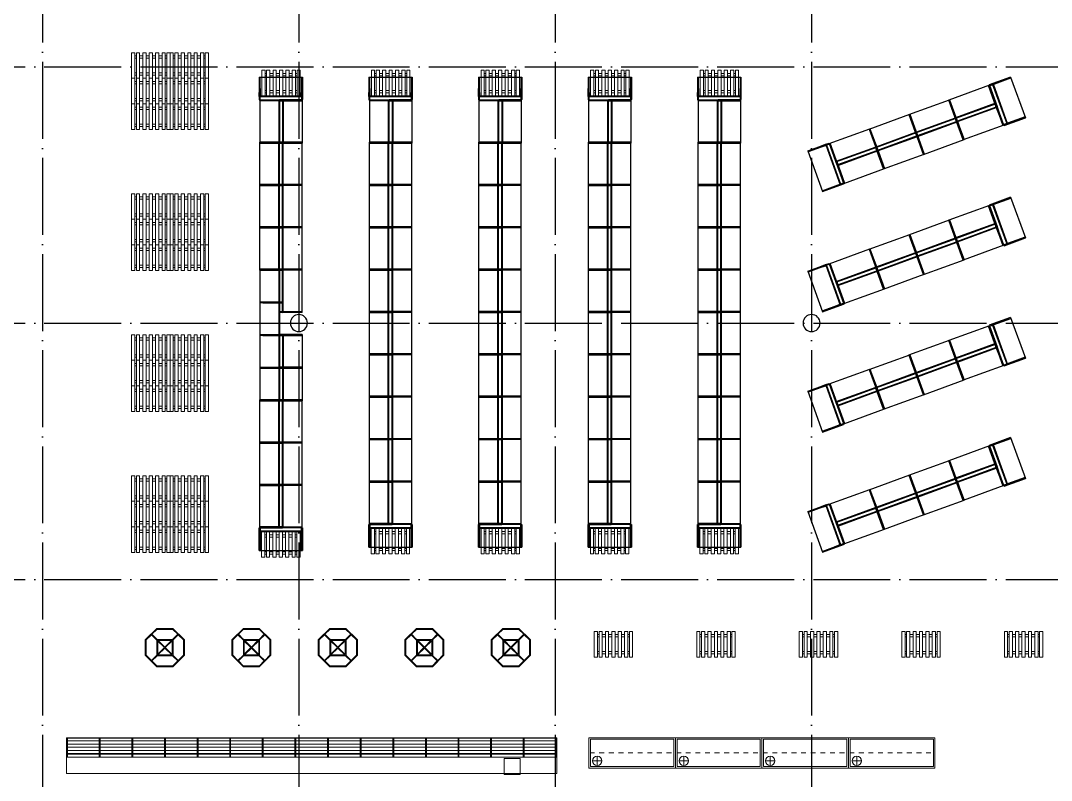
# Model space of a CAD drawing. Extents: x -4497 to 351150, y -50 to 322254.
# Drawn here: x 52085 to 84252, y 127815 to 151525 of the extents above; entities that cross this region are included whole.
import ezdxf
from ezdxf.enums import TextEntityAlignment as Align

# ---------------------------------------------------------------- set-up
doc = ezdxf.new("R2010")
doc.units = 0
doc.header["$LTSCALE"] = 100
doc.linetypes.add('ACAD_ISO04W100', pattern=[30, 24, -3, 0, -3])
doc.layers.get('0').update_dxf_attribs({"linetype": 'CONTINUOUS'})
for name, color, linetype in [('axis', 40, 'CONTINUOUS'), ('COLON', 5, 'CONTINUOUS'), ('furn2', 252, 'CONTINUOUS'), ('production', 30, 'CONTINUOUS')]:
    doc.layers.add(name, color=color, linetype=linetype)
doc.layers.add('OBORUD', color=7, linetype='CONTINUOUS', true_color=0x83639d)
doc.layers.add('refr', color=150, linetype='CONTINUOUS', lineweight=15)
doc.styles.add('GENERATED_STYLE_1', font='arial.ttf')

# ---------------------------------------------------------------- blocks, each defined once
blk = doc.blocks.new('Pallete 120-80')
at = {"layer": 'furn2', "color": 0, "linetype": 'ByBlock', "lineweight": 0, "ltscale": 1000}
for p, q in [((-50, 757), (-50, -43)), ((50, 757), (-50, 757)), ((50, -43), (50, 757)), ((100, 657), (50, 657)), ((100, 757), (100, -43)), ((200, 757), (100, 757)), ((200, -43), (200, 757)), ((300, 657), (200, 657)), ((300, 757), (300, -43)), ((400, 757), (300, 757)), ((400, -43), (400, 757)), ((500, 657), (400, 657)), ((500, 757), (500, -43)), ((600, 757), (500, 757)), ((600, -43), (600, 757)), ((700, 657), (600, 657)), ((700, 757), (700, -43)), ((800, 757), (700, 757)), ((800, -43), (800, 757)), ((900, 657), (800, 657)), ((900, 757), (900, -43)), ((1000, 757), (900, 757)), ((1000, -43), (1000, 757)), ((1050, 657), (1000, 657)), ((1050, 757), (1050, -43)), ((1150, 757), (1050, 757)), ((1150, -43), (1150, 757)), ((100, 587), (50, 587)), ((300, 587), (200, 587)), ((500, 587), (400, 587)), ((700, 587), (600, 587)), ((900, 587), (800, 587)), ((1050, 587), (1000, 587)), ((100, 127), (50, 127)), ((100, 57), (50, 57)), ((300, 127), (200, 127)), ((300, 57), (200, 57)), ((500, 127), (400, 127)), ((500, 57), (400, 57)), ((700, 127), (600, 127)), ((700, 57), (600, 57)), ((900, 127), (800, 127)), ((900, 57), (800, 57)), ((1050, 127), (1000, 127)), ((1050, 57), (1000, 57)), ((-50, -43), (50, -43)), ((100, -43), (200, -43)), ((300, -43), (400, -43)), ((500, -43), (600, -43)), ((700, -43), (800, -43)), ((900, -43), (1000, -43)), ((1050, -43), (1150, -43))]:
    blk.add_line(p, q, dxfattribs=at)
blk = doc.blocks.new('Колумб 01 1330х610')
at = {"layer": 'furn2', "color": 7}
for p, q in [((0, -710), (0, 0)), ((0, 0), (30, 0)), ((30, 0), (30, -710)), ((1322, -710), (1322, 0)), ((1322, 0), (1352, 0)), ((1352, 0), (1352, -710)), ((15, -100), (15, -610)), ((15, -120), (1345, -120)), ((1337, -100), (1337, -610)), ((1352, -710), (1352, -10)), ((0, -710), (1352, -710))]:
    blk.add_line(p, q, dxfattribs=at)
at = {"layer": 'furn2', "color": 0, "lineweight": 0}
blk.add_line((1352, -100), (0, -100), dxfattribs=at)
at = {"layer": 'furn2', "color": 7}
blk.add_lwpolyline([(0, -100), (15, -610), (30, -100), (1322, -100), (1337, -610), (1352, -100)], dxfattribs=at)
blk = doc.blocks.new('Колумб 01 1330х1320')
at = {"layer": 'furn2', "color": 7}
for p, q in [((0, 0), (1352, 0)), ((1322, 0), (1322, -700)), ((1352, -710), (1352, 0)), ((1352, 0), (1352, -700)), ((0, 0), (0, -700)), ((15, -610), (15, -100)), ((30, -710), (30, 0)), ((1337, -610), (1337, -100)), ((0, -610), (30, -610)), ((0, -610), (1352, -610)), ((0, -1320), (0, -620)), ((15, -590), (1337, -590)), ((30, -610), (30, -1320)), ((1322, -610), (1352, -610)), ((1322, -610), (1352, -610)), ((1322, -1320), (1322, -620)), ((1352, -610), (1352, -1320)), ((1352, -1320), (1352, -620)), ((0, -710), (1352, -710)), ((0, -710), (30, -710)), ((15, -710), (15, -1220)), ((15, -730), (1337, -730)), ((1322, -710), (1352, -710)), ((1322, -710), (1352, -710)), ((1337, -710), (1337, -1220)), ((0, -1320), (1352, -1320))]:
    blk.add_line(p, q, dxfattribs=at)
blk.add_lwpolyline([(30, -610), (15, -100), (0, -610), (0, -710), (15, -1220), (30, -710), (1322, -710), (1337, -1220), (1352, -710), (1352, -610), (1337, -100), (1322, -610)], dxfattribs=at)
blk = doc.blocks.new('Колумб 01 хліб 1000-510')
at = {"layer": 'furn2', "lineweight": 5}
for p, q in [((0, 0), (1048, 0)), ((0, 0), (0, -610)), ((15, -510), (15, 0)), ((30, -610), (30, 0)), ((1018, 0), (1018, -610)), ((1033, 0), (1033, -510)), ((1048, -610), (1048, 0)), ((0, -10), (1048, -10)), ((0, -100), (1048, -100)), ((0, -200), (1048, -200)), ((0, -300), (1048, -300)), ((0, -400), (1048, -400)), ((1048, -490), (0, -490)), ((15, -510), (0, -510)), ((0, -610), (30, -610)), ((1033, -510), (15, -510)), ((30, -510), (15, -510)), ((1033, -510), (1018, -510)), ((1018, -610), (1048, -610)), ((1048, -510), (1033, -510))]:
    blk.add_line(p, q, dxfattribs=at)
for points in [[(0, -510), (15, 0), (30, -510)], [(1018, -510), (1033, 0), (1048, -510)]]:
    blk.add_lwpolyline(points, dxfattribs=at)
blk = doc.blocks.new('Випічка')
at = {"layer": 'furn2', "lineweight": 0}
h = blk.add_hatch(color=50, dxfattribs=at)
h.set_gradient(color1=(185, 196, 59), one_color=1, tint=1, name='INVSPHERICAL')
h.paths.add_polyline_path([(351, 600), (0, 249), (0, -249), (351, -600), (849, -600), (1200, -249), (1200, 249), (849, 600)])
h.paths.add_polyline_path([(814, 229), (600, 14), (386, 229)], flags=16)
h.paths.add_polyline_path([(366, 249), (359, 256), (197, 417), (360, 580), (840, 580), (1003, 417), (841, 256), (834, 249)], flags=16)
h.paths.add_polyline_path([(829, 214), (829, -214), (614, 0)], flags=16)
h.paths.add_polyline_path([(586, 0), (371, -214), (371, 214)], flags=16)
h.paths.add_polyline_path([(849, 234), (856, 241), (1017, 403), (1180, 240), (1180, -240), (1017, -403), (856, -241), (849, -234)], flags=16)
h.paths.add_polyline_path([(600, -14), (814, -229), (386, -229)], flags=16)
h.paths.add_polyline_path([(351, 234), (351, -234), (344, -241), (183, -403), (20, -240), (20, 240), (183, 403), (344, 241)], flags=16)
h.paths.add_polyline_path([(834, -249), (841, -256), (1003, -417), (840, -580), (360, -580), (197, -417), (359, -256), (366, -249)], flags=16)
at = {"layer": 'furn2'}
for p, q in [((0, 249), (351, 600)), ((20, 240), (183, 403)), ((344, 241), (183, 403)), ((197, 417), (360, 580)), ((359, 256), (197, 417)), ((840, 580), (1003, 417)), ((841, 256), (1003, 417)), ((849, 600), (1200, 249)), ((856, 241), (1017, 403)), ((1017, 403), (1180, 240)), ((351, 234), (344, 241)), ((351, 234), (351, -234)), ((366, 249), (359, 256)), ((366, 249), (834, 249)), ((586, 0), (371, 214)), ((371, 214), (371, -214)), ((600, 14), (386, 229)), ((386, 229), (814, 229)), ((600, 14), (814, 229)), ((614, 0), (829, 214)), ((829, 214), (829, -214)), ((834, 249), (841, 256)), ((849, 234), (856, 241)), ((849, 234), (849, -234)), ((0, -249), (351, -600)), ((20, -240), (183, -403)), ((183, -403), (344, -241)), ((197, -417), (359, -256)), ((344, -241), (351, -234)), ((359, -256), (366, -249)), ((366, -249), (834, -249)), ((371, -214), (586, 0)), ((386, -229), (600, -14)), ((386, -229), (814, -229)), ((814, -229), (600, -14)), ((829, -214), (614, 0)), ((841, -256), (834, -249)), ((1003, -417), (841, -256)), ((856, -241), (849, -234)), ((849, -600), (1200, -249)), ((1017, -403), (856, -241)), ((1017, -403), (1180, -240)), ((197, -417), (360, -580)), ((840, -580), (1003, -417))]:
    blk.add_line(p, q, dxfattribs=at)
for points in [[(351, 600), (849, 600)], [(360, 580), (840, 580)], [(0, -249), (0, 249)], [(20, -240), (20, 240)], [(1180, 240), (1180, -240)], [(1200, 249), (1200, -249)], [(849, -600), (351, -600)], [(840, -580), (360, -580)]]:
    blk.add_lwpolyline(points, dxfattribs=at)
blk = doc.blocks.new('Кондитер')
at = {"color": 5, "linetype": 'ByBlock'}
for p, q in [((50, 475), (175, 475)), ((260, 84), (260, 373)), ((325, 475), (475, 475)), ((625, 475), (775, 475)), ((925, 475), (1075, 475)), ((1225, 475), (1375, 475)), ((1525, 475), (1675, 475)), ((1825, 475), (1975, 475)), ((2125, 475), (2275, 475)), ((2425, 475), (2575, 475)), ((115, 229), (405, 229))]:
    blk.add_line(p, q, dxfattribs=at)
for points in [[(0, 0), (2700, 0), (2700, 950), (0, 950)], [(50, 50), (2650, 50), (2650, 900), (50, 900)]]:
    blk.add_lwpolyline(points, close=True, dxfattribs=at)
blk.add_circle((260, 229), 145, dxfattribs=at)
blk = doc.blocks.new('Колумб 01 1000х610')
at = {"layer": 'furn2', "color": 7}
for p, q in [((0, -710), (0, 0)), ((0, 0), (30, 0)), ((30, 0), (30, -710)), ((1018, -710), (1018, 0)), ((1018, 0), (1048, 0)), ((1048, 0), (1048, -710)), ((0, -100), (1048, -100)), ((15, -100), (15, -610)), ((15, -120), (1033, -120)), ((1033, -100), (1033, -610)), ((1048, -610), (1048, -10)), ((0, -710), (1048, -710))]:
    blk.add_line(p, q, dxfattribs=at)
for points in [[(0, -100), (15, -610), (30, -100)], [(1048, -100), (1033, -610), (1018, -100)]]:
    blk.add_lwpolyline(points, dxfattribs=at)
blk = doc.blocks.new('Колумб 01 1000х1320')
at = {"layer": 'furn2', "color": 7}
for p, q in [((0, 0), (1048, 0)), ((1018, 0), (1018, -700)), ((1048, -710), (1048, 0)), ((1048, 0), (1048, -700)), ((0, 0), (0, -700)), ((15, -610), (15, -100)), ((30, -710), (30, 0)), ((1033, -610), (1033, -100)), ((0, -610), (30, -610)), ((0, -610), (1048, -610)), ((0, -1320), (0, -620)), ((15, -590), (1033, -590)), ((30, -610), (30, -1320)), ((1018, -610), (1048, -610)), ((1018, -610), (1048, -610)), ((1018, -1320), (1018, -620)), ((1048, -610), (1048, -1320)), ((1048, -1320), (1048, -620)), ((0, -710), (1048, -710)), ((0, -710), (30, -710)), ((15, -710), (15, -1220)), ((15, -730), (1033, -730)), ((1018, -710), (1048, -710)), ((1018, -710), (1048, -710)), ((1033, -710), (1033, -1220)), ((0, -1320), (1048, -1320))]:
    blk.add_line(p, q, dxfattribs=at)
blk.add_lwpolyline([(30, -610), (15, -100), (0, -610), (0, -710), (15, -1220), (30, -710), (1018, -710), (1033, -1220), (1048, -710), (1048, -610), (1033, -100), (1018, -610)], dxfattribs=at)
blk = doc.blocks.new('A$C125E3969')
at = {"layer": 'furn2', "color": 252, "lineweight": 0}
blk.add_lwpolyline([(16750, 17940), (32050, 17940), (32050, 18450), (16750, 18450)], close=True, dxfattribs=at)
at = {"layer": 'production', "color": 0, "lineweight": 0}
blk.add_lwpolyline([(30406, 18412), (30906, 18412), (30906, 17912), (30406, 17912), (30406, 18412)], dxfattribs=at)
at = {"layer": 'furn2', "rotation": 180}
for p in [(19930, 40394, 1), (21130, 40394, 1), (19930, 39594, 1), (21130, 39594, 1), (23994, 39844, 1), (27414, 39844, 1), (30834, 39844, 1), (34254, 39844, 1), (37674, 39844, 1), (19930, 38794, 1), (21130, 38794, 1), (19930, 35994, 1), (21130, 35994, 1), (19930, 35194, 1), (21130, 35194, 1), (19930, 34394, 1), (21130, 34394, 1), (19930, 31594, 1), (21130, 31594, 1), (19930, 30794, 1), (21130, 30794, 1), (19930, 29994, 1), (21130, 29994, 1), (19930, 27194, 1), (21130, 27194, 1), (19930, 26394, 1), (21130, 26394, 1), (19930, 25594, 1), (21130, 25594, 1), (23986, 25448, 1), (27406, 25554, 1), (30834, 25554, 1), (34246, 25554, 1), (37666, 25554, 1), (34366, 22335, 19), (37566, 22335, 19), (40766, 22335, 19), (43966, 22335, 19), (47166, 22335, 19)]:
    blk.add_blockref('Pallete 120-80', p, dxfattribs=at)
at = {"layer": 'furn2', "color": 0, "lineweight": 0, "xscale": -1}
for name, p, rotation in [('Колумб 01 1330х610', (22764, 38967, 1), 180), ('Колумб 01 1330х610', (26184, 38967, 1), 180), ('Колумб 01 1330х610', (29604, 38967, 1), 180), ('Колумб 01 1330х610', (33024, 38967, 1), 180), ('Колумб 01 1330х610', (36444, 38967, 1), 180), ('Колумб 01 1330х610', (45544, 39434), 109.9999999677118), ('Колумб 01 1330х1320', (45549, 39419), 20.00000002612287), ('Колумб 01 1330х1320', (22780, 38967, 1), 90), ('Колумб 01 1330х1320', (26200, 38967, 1), 90), ('Колумб 01 1330х1320', (29620, 38967, 1), 90), ('Колумб 01 1330х1320', (33040, 38967, 1), 90), ('Колумб 01 1330х1320', (36460, 38967, 1), 90), ('Колумб 01 1330х610', (45544, 35683), 109.9999999677118), ('Колумб 01 1330х1320', (45549, 35668), 20.00000002612287), ('Колумб 01 1330х610', (45544, 31932), 109.9999999677118), ('Колумб 01 1330х1320', (45549, 31917), 20.00000002612287), ('Колумб 01 1330х610', (45544, 28181), 109.9999999677118), ('Колумб 01 1330х1320', (45549, 28166), 20.00000002612287)]:
    blk.add_blockref(name, p, dxfattribs=dict(at, rotation=rotation))
at = {"layer": 'furn2', "color": 0, "lineweight": 0}
for name, p, rotation in [('Колумб 01 1330х1320', (43037, 38505), 20.00000002612289), ('Колумб 01 1330х1320', (41794, 38052), 20.00000002612289), ('Колумб 01 1330х1320', (40552, 37600), 20.00000002612289), ('Колумб 01 1330х1320', (22780, 36293, 1), 90), ('Колумб 01 1330х1320', (26200, 36293, 1), 90), ('Колумб 01 1330х1320', (29620, 36293, 1), 90), ('Колумб 01 1330х1320', (33040, 36293, 1), 90), ('Колумб 01 1330х1320', (36460, 36293, 1), 90), ('Колумб 01 1330х610', (40547, 37614), 289.9999999677118), ('Колумб 01 1330х1320', (22780, 34971, 1), 90), ('Колумб 01 1330х1320', (26200, 34971, 1), 90), ('Колумб 01 1330х1320', (29620, 34971, 1), 90), ('Колумб 01 1330х1320', (33040, 34971, 1), 90), ('Колумб 01 1330х1320', (36460, 34971, 1), 90), ('Колумб 01 1330х1320', (43037, 34754), 20.00000002612289), ('Колумб 01 1330х1320', (22780, 33649, 1), 90), ('Колумб 01 1330х1320', (26200, 33649, 1), 90), ('Колумб 01 1330х1320', (29620, 33649, 1), 90), ('Колумб 01 1330х1320', (33040, 33649, 1), 90), ('Колумб 01 1330х1320', (36460, 33649, 1), 90), ('Колумб 01 1330х1320', (41794, 34301), 20.00000002612289), ('Колумб 01 1330х1320', (40552, 33849), 20.00000002612289), ('Колумб 01 1330х610', (40547, 33863), 289.9999999677118), ('Колумб 01 1000х610', (23490, 33679, 1), 270), ('Колумб 01 1330х610', (23390, 32327, 1), 90), ('Колумб 01 1330х1320', (26200, 32327, 1), 90), ('Колумб 01 1330х1320', (29620, 32327, 1), 90), ('Колумб 01 1330х1320', (33040, 32327, 1), 90), ('Колумб 01 1330х1320', (36460, 32327, 1), 90), ('Колумб 01 1000х610', (23490, 32661, 1), 270), ('Колумб 01 1330х1320', (26200, 31005, 1), 90), ('Колумб 01 1330х1320', (29620, 31005, 1), 90), ('Колумб 01 1330х1320', (33040, 31005, 1), 90), ('Колумб 01 1330х1320', (36460, 31005, 1), 90), ('Колумб 01 1000х1320', (24100, 31643, 1), 270), ('Колумб 01 1330х1320', (43037, 31003), 20.00000002612289), ('Колумб 01 1330х1320', (26200, 29683, 1), 90), ('Колумб 01 1330х1320', (29620, 29683, 1), 90), ('Колумб 01 1330х1320', (33040, 29683, 1), 90), ('Колумб 01 1330х1320', (36460, 29683, 1), 90), ('Колумб 01 1330х1320', (41794, 30550), 20.00000002612289), ('Колумб 01 1000х1320', (24100, 30625, 1), 270), ('Колумб 01 1330х1320', (40552, 30098), 20.00000002612289), ('Колумб 01 1330х610', (40547, 30112), 289.9999999677118), ('Колумб 01 1330х1320', (22780, 28255, 1), 90), ('Колумб 01 1330х1320', (26200, 28361, 1), 90), ('Колумб 01 1330х1320', (29620, 28361, 1), 90), ('Колумб 01 1330х1320', (33040, 28361, 1), 90), ('Колумб 01 1330х1320', (36460, 28361, 1), 90), ('Колумб 01 1330х1320', (26200, 27039, 1), 90), ('Колумб 01 1330х1320', (29620, 27039, 1), 90), ('Колумб 01 1330х1320', (33040, 27039, 1), 90), ('Колумб 01 1330х1320', (36460, 27039, 1), 90), ('Колумб 01 1330х1320', (22780, 26933, 1), 90), ('Колумб 01 1330х1320', (43037, 27252), 20.00000002612289), ('Колумб 01 1330х1320', (26200, 25717, 1), 90), ('Колумб 01 1330х1320', (29620, 25717, 1), 90), ('Колумб 01 1330х1320', (33040, 25717, 1), 90), ('Колумб 01 1330х1320', (36460, 25717, 1), 90), ('Колумб 01 1330х1320', (41794, 26799), 20.00000002612289), ('Колумб 01 1330х1320', (22780, 25611, 1), 90), ('Колумб 01 1330х1320', (40552, 26347), 20.00000002612289), ('Колумб 01 1330х610', (40547, 26361), 289.9999999677118)]:
    blk.add_blockref(name, p, dxfattribs=dict(at, rotation=rotation))
for name, p in [('Колумб 01 1330х610', (22764, 25611, 1)), ('Колумб 01 1330х610', (26184, 25717, 1)), ('Колумб 01 1330х610', (29604, 25717, 1)), ('Колумб 01 1330х610', (33024, 25717, 1)), ('Колумб 01 1330х610', (36444, 25717, 1)), ('Колумб 01 хліб 1000-510', (16750, 19060)), ('Колумб 01 хліб 1000-510', (17768, 19060)), ('Колумб 01 хліб 1000-510', (18786, 19060)), ('Колумб 01 хліб 1000-510', (19804, 19060)), ('Колумб 01 хліб 1000-510', (20822, 19060)), ('Колумб 01 хліб 1000-510', (21840, 19060)), ('Колумб 01 хліб 1000-510', (22858, 19060)), ('Колумб 01 хліб 1000-510', (23876, 19060)), ('Колумб 01 хліб 1000-510', (24894, 19060)), ('Колумб 01 хліб 1000-510', (25912, 19060)), ('Колумб 01 хліб 1000-510', (26930, 19060)), ('Колумб 01 хліб 1000-510', (27948, 19060)), ('Колумб 01 хліб 1000-510', (28966, 19060)), ('Колумб 01 хліб 1000-510', (29984, 19060)), ('Колумб 01 хліб 1000-510', (31002, 19060))]:
    blk.add_blockref(name, p, dxfattribs=at)
at = {"layer": 'furn2', "color": 50, "lineweight": 0}
for p in [(19216, 21871, 1), (21916, 21871, 1), (24616, 21871, 1), (27316, 21871, 1), (30016, 21871, 1)]:
    blk.add_blockref('Випічка', p, dxfattribs=at)
at = {"layer": 'refr', "color": 0, "lineweight": 0}
for p in [(33050, 18110), (35750, 18110), (38450, 18110), (41150, 18110)]:
    blk.add_blockref('Кондитер', p, dxfattribs=at)
at = {"layer": 'refr', "color": 5, "lineweight": 0, "style": 'GENERATED_STYLE_1'}
for p in [(31750, 11184, 0), (26627, 8259, 0), (27247, 8259, 0)]:
    blk.add_attdef('txt', text='', height=120, dxfattribs=at).set_placement(p, align=Align.BOTTOM_LEFT)

msp = doc.modelspace()

# ---------------------------------------------------------------- linework, layer by layer
at = {"layer": 'axis', "linetype": 'ACAD_ISO04W100'}
for p, q in [((52769.3, 318243.4), (52769.3, 84615.2)), ((60769.3, 318243.4), (60769.3, 84615.2)), ((68769.3, 318243.4), (68769.3, 84615.2)), ((76769.3, 318243.4), (76769.3, 84615.2)), ((-1176.8, 150087.2), (272433.1, 150087.2)), ((-1176.8, 142087.2), (272433.1, 142087.2)), ((-1176.8, 134087.2), (272433.1, 134087.2))]:
    msp.add_line(p, q, dxfattribs=at)
at = {"layer": 'COLON', "lineweight": 30}
for points in [[(60504.3, 142087.2, 1), (61034.3, 142087.2, 1)], [(76504.3, 142087.2, 1), (77034.3, 142087.2, 1)]]:
    msp.add_lwpolyline(points, format="xyb", close=True, dxfattribs=at)

# ---------------------------------------------------------------- block references
at = {"layer": 'OBORUD'}
msp.add_blockref('A$C125E3969', (36769.3, 110087.2), dxfattribs=at)

doc.saveas('drawing.dxf')
